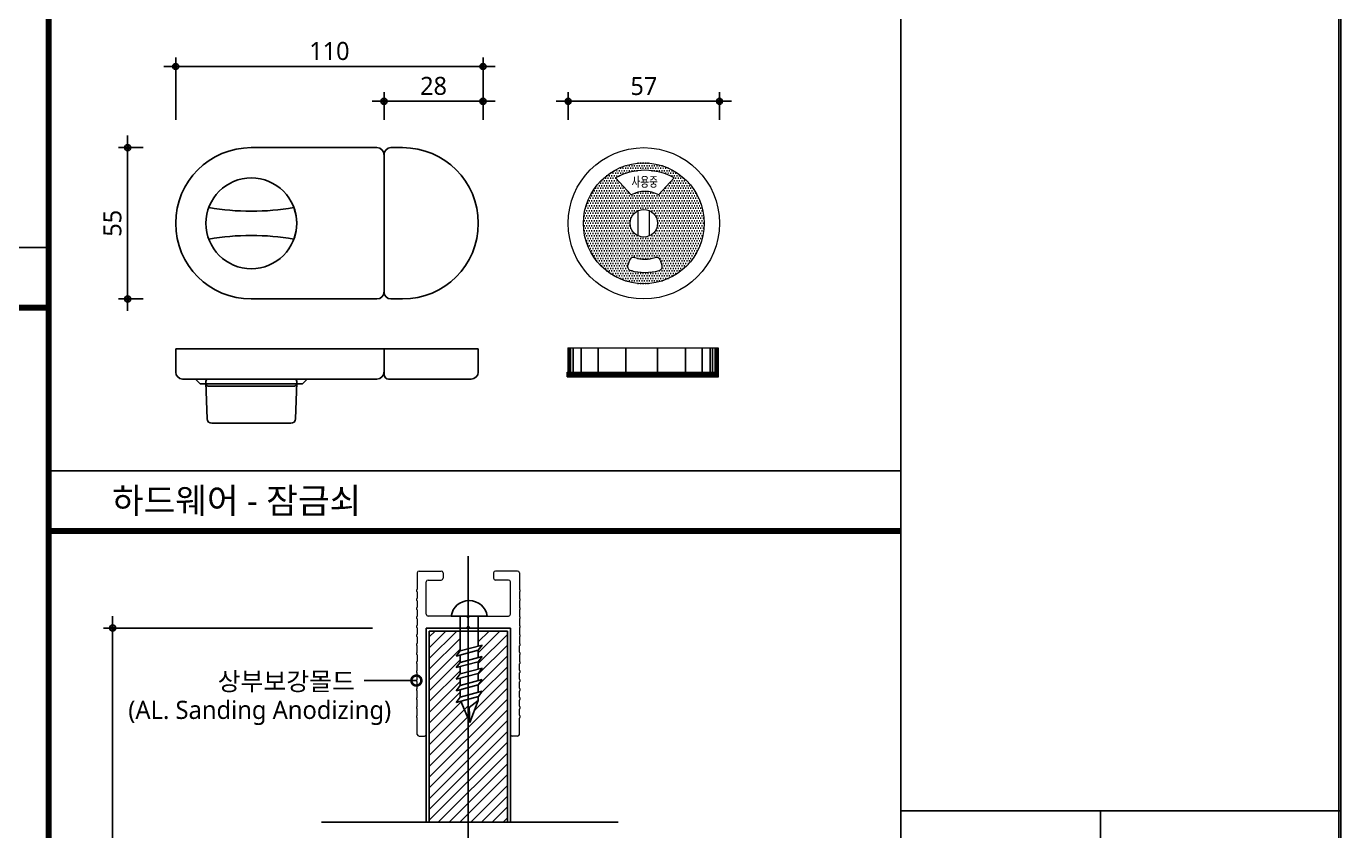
# Model space of a CAD drawing. Extents: x -256 to 8104, y -176 to 5714.
# Drawn here: x 5795 to 7984, y 3153 to 4492 of the extents above; entities that cross this region are included whole.
import ezdxf
from ezdxf.enums import TextEntityAlignment as Align

# ---------------------------------------------------------------- set-up
doc = ezdxf.new("R2010")
doc.units = 0
doc.header["$LTSCALE"] = 30
doc.linetypes.add('CEN', pattern=[62, 60, -1, 0, -1])
doc.linetypes.add('HIDDEN2', pattern=[4.7625, 3.175, -1.5875])
doc.layers.get('0').update_dxf_attribs({"linetype": 'CONTINUOUS'})
doc.layers.get('DEFPOINTS').update_dxf_attribs({"linetype": 'CONTINUOUS'})
for name, color, linetype in [('02---제품선', 4, 'CONTINUOUS'), ('C', 2, 'CONTINUOUS'), ('curior-0Line', 252, 'CONTINUOUS'), ('DIM', 7, 'CONTINUOUS'), ('HAT', 8, 'CONTINUOUS'), ('TIT', 3, 'CONTINUOUS'), ('기타', 1, 'CONTINUOUS'), ('문자', 3, 'CONTINUOUS'), ('상부보강몰드', 4, 'HIDDEN2'), ('잠금쇠(회전형)', 4, 'CONTINUOUS'), ('중심선', 1, 'CEN'), ('치수', 1, 'CONTINUOUS'), ('판넬', 2, 'CONTINUOUS'), ('해치', 8, 'CONTINUOUS')]:
    doc.layers.add(name, color=color, linetype=linetype)
doc.styles.add('HDW', font='gulim.ttc')
doc.styles.add('돋움', font='malgun.ttf')
doc.dimstyles.new('10', dxfattribs={"dimscale": 10, "dimtxt": 3, "dimasz": 1, "dimexe": 1.5, "dimexo": 2, "dimgap": 1, "dimtad": 1, "dimdec": 0, "dimlunit": 6, "dimtxsty": '돋움', "dimblk": 'DIMDOT', "dimcen": -1, "dimdle": 1.5, "dimclrt": 3, "dimazin": 3, "dimtfac": 1, "dimtdec": 0, "dimtix": 1, "dimtmove": 2, "dimatfit": 3, "dimldrblk": 'DIMDOT', "dimarcsym": 0})

# ---------------------------------------------------------------- blocks, each defined once
blk = doc.blocks.new('DIMDOT')
at = {"linetype": 'Continuous'}
blk.add_line((-2, 0), (2, 0), dxfattribs=at)
for radius in [0.5, 0.25]:
    blk.add_circle((0, 0), radius, dxfattribs=at)
blk = doc.blocks.new('*D1084')
at = {"layer": 'DEFPOINTS', "color": 0}
for p in [(204877.2, -2398.7), (204365.2, -2507.3), (204877.2, -2507.3)]:
    blk.add_point(p, dxfattribs=at)
at = {"layer": 'DIM', "color": 0, "lineweight": -2, "ltscale": 10}
for p, q in [((204365.2, -2487.3), (204365.2, -2383.7)), ((204877.2, -2487.3), (204877.2, -2383.7)), ((204375.2, -2398.7), (204867.2, -2398.7))]:
    blk.add_line(p, q, dxfattribs=at)
at = {"layer": 'DIM', "color": 0, "lineweight": -2, "xscale": 10, "yscale": 10, "zscale": 10, "rotation": 180}
blk.add_blockref('DIMDOT', (204365.2, -2398.7), dxfattribs=at)
at = {"layer": 'DIM', "color": 0, "lineweight": -2, "xscale": 10, "yscale": 10, "zscale": 10}
blk.add_blockref('DIMDOT', (204877.2, -2398.7), dxfattribs=at)
at = {"layer": 'DIM', "color": 3, "insert": (204621.2, -2373.1), "char_height": 30, "attachment_point": 5, "style": '돋움'}
blk.add_mtext('110', dxfattribs=at)
blk = doc.blocks.new('*D1085')
at = {"layer": 'DEFPOINTS', "color": 0}
for p in [(204877.2, -2456.7), (204712.2, -2507.3), (204877.2, -2507.3)]:
    blk.add_point(p, dxfattribs=at)
at = {"layer": 'DIM', "color": 0, "lineweight": -2, "ltscale": 10}
for p, q in [((204712.2, -2487.3), (204712.2, -2441.7)), ((204877.2, -2487.3), (204877.2, -2441.7)), ((204722.2, -2456.7), (204867.2, -2456.7))]:
    blk.add_line(p, q, dxfattribs=at)
at = {"layer": 'DIM', "color": 0, "lineweight": -2, "xscale": 10, "yscale": 10, "zscale": 10, "rotation": 180}
blk.add_blockref('DIMDOT', (204712.2, -2456.7), dxfattribs=at)
at = {"layer": 'DIM', "color": 0, "lineweight": -2, "xscale": 10, "yscale": 10, "zscale": 10}
blk.add_blockref('DIMDOT', (204877.2, -2456.7), dxfattribs=at)
at = {"layer": 'DIM', "color": 3, "insert": (204794.7, -2431.2), "char_height": 30, "attachment_point": 5, "style": '돋움'}
blk.add_mtext('28', dxfattribs=at)
blk = doc.blocks.new('*D1086')
at = {"layer": 'DEFPOINTS', "color": 0}
for p in [(205270.9, -2456.7), (205018.9, -2507.3), (205270.9, -2507.3)]:
    blk.add_point(p, dxfattribs=at)
at = {"layer": 'DIM', "color": 0, "lineweight": -2, "ltscale": 10}
for p, q in [((205018.9, -2487.3), (205018.9, -2441.7)), ((205270.9, -2487.3), (205270.9, -2441.7)), ((205028.9, -2456.7), (205260.9, -2456.7))]:
    blk.add_line(p, q, dxfattribs=at)
at = {"layer": 'DIM', "color": 0, "lineweight": -2, "xscale": 10, "yscale": 10, "zscale": 10, "rotation": 180}
blk.add_blockref('DIMDOT', (205018.9, -2456.7), dxfattribs=at)
at = {"layer": 'DIM', "color": 0, "lineweight": -2, "xscale": 10, "yscale": 10, "zscale": 10}
blk.add_blockref('DIMDOT', (205270.9, -2456.7), dxfattribs=at)
at = {"layer": 'DIM', "color": 3, "insert": (205144.9, -2431.4), "char_height": 30, "attachment_point": 5, "style": '돋움'}
blk.add_mtext('57', dxfattribs=at)
blk = doc.blocks.new('*D1091')
at = {"layer": 'DEFPOINTS', "color": 0}
for p in [(204330.9, -2533.9), (204285.2, -2785.9), (204330.9, -2785.9)]:
    blk.add_point(p, dxfattribs=at)
at = {"layer": 'DIM', "color": 0, "lineweight": -2, "ltscale": 10}
for p, q in [((204310.9, -2533.9), (204270.2, -2533.9)), ((204285.2, -2543.9), (204285.2, -2775.9)), ((204310.9, -2785.9), (204270.2, -2785.9))]:
    blk.add_line(p, q, dxfattribs=at)
at = {"layer": 'DIM', "color": 0, "lineweight": -2, "xscale": 10, "yscale": 10, "zscale": 10}
for p, rotation in [((204285.2, -2533.9), 90), ((204285.2, -2785.9), 270)]:
    blk.add_blockref('DIMDOT', p, dxfattribs=dict(at, rotation=rotation))
at = {"layer": 'DIM', "color": 3, "insert": (204259.9, -2659.9), "char_height": 30, "attachment_point": 5, "rotation": 90, "style": '돋움'}
blk.add_mtext('55', dxfattribs=at)
blk = doc.blocks.new('*D1092')
at = {"layer": 'DEFPOINTS', "color": 0}
for p in [(204712.9, -3333.9), (204260.1, -5672.9), (204712.9, -5672.9)]:
    blk.add_point(p, dxfattribs=at)
at = {"layer": 'DIM', "color": 0, "lineweight": -2, "ltscale": 10}
for p, q in [((204692.9, -3333.9), (204245.1, -3333.9)), ((204260.1, -3343.9), (204260.1, -5662.9)), ((204692.9, -5672.9), (204245.1, -5672.9))]:
    blk.add_line(p, q, dxfattribs=at)
at = {"layer": 'DIM', "color": 0, "lineweight": -2, "xscale": 10, "yscale": 10, "zscale": 10}
for p, rotation in [((204260.1, -3333.9), 90), ((204260.1, -5672.9), 270)]:
    blk.add_blockref('DIMDOT', p, dxfattribs=dict(at, rotation=rotation))
at = {"layer": 'DIM', "color": 3, "insert": (204234.8, -4503.4), "char_height": 30, "attachment_point": 5, "rotation": 90, "style": '돋움'}
blk.add_mtext('VAR.', dxfattribs=at)
blk = doc.blocks.new('A$C13EB2441')
for p, q in [((0.837, 7.375), (0.837, 14.115)), ((0.837, 6.74), (0.837, 0))]:
    blk.add_line(p, q)
blk = doc.blocks.new('_DOTSMALL')
at = {"color": 0, "linetype": 'ByBlock', "const_width": 0.5}
blk.add_lwpolyline([(-0.0625, 0, 1), (0.0625, 0, 1)], format="xyb", close=True, dxfattribs=at)
blk = doc.blocks.new('A$C63EC304E')
at = {"layer": '치수', "color": 1, "xscale": 2.5, "yscale": 2.5, "zscale": 2.5, "rotation": 234.3098741996962}
blk.add_blockref('_DOTSMALL', (0.31, 0.31), dxfattribs=at)
blk = doc.blocks.new('A$C2BC9653E')
at = {"layer": '치수', "xscale": 0.3333333333333333, "yscale": 0.3333333333333333, "zscale": 0.3333333333333333}
blk.add_blockref('A$C63EC304E', (0, 0), dxfattribs=at)
blk = doc.blocks.new('A$C7FC71301')
at = {"layer": '치수', "rotation": 180}
blk.add_blockref('A$C2BC9653E', (0.208, 0.208), dxfattribs=at)
blk = doc.blocks.new('A$C4A20372B')
at = {"layer": '치수'}
blk.add_blockref('A$C7FC71301', (0, 0), dxfattribs=at)
blk = doc.blocks.new('A$C566469F5')
at = {"layer": '치수'}
blk.add_blockref('A$C4A20372B', (0, 0), dxfattribs=at)
blk = doc.blocks.new('A$C7E317CD4')
at = {"layer": '해치', "xscale": 2, "yscale": 2, "zscale": 2}
blk.add_blockref('A$C566469F5', (0, 0), dxfattribs=at)
blk = doc.blocks.new('A$C601D7F27')
at = {"layer": '치수'}
blk.add_blockref('A$C7E317CD4', (0, 0), dxfattribs=at)
blk = doc.blocks.new('A$C38802C08')
at = {"layer": '치수'}
blk.add_blockref('A$C601D7F27', (0, 0), dxfattribs=at)
blk = doc.blocks.new('AURA_40', base_point=(198321.5, -6824.2))
at = {"layer": 'HAT', "transparency": 33554687}
h = blk.add_hatch(dxfattribs=at)
h.set_pattern_fill('ANSI31', color=256, scale=4, style=0)
h.set_pattern_definition([(45, (190000, -7000), (-8.980256, 8.980256), [])])
h.paths.add_polyline_path([(204787.6, -3656.9), (204844, -3656.9), (204852.6, -3656.9), (204852.6, -3452.2), (204832.5, -3457.6), (204839.1, -3448.8), (204839.1, -3436.6), (204832.5, -3438.3), (204839, -3429.6), (204839.1, -3429.6), (204839.1, -3417.3), (204832.4, -3419.1), (204839, -3410.3), (204839.1, -3410.3), (204839.1, -3398), (204832.4, -3399.8), (204838.9, -3391.1), (204839.1, -3391), (204839.1, -3378.8), (204832.3, -3380.6), (204838.9, -3371.8), (204839.1, -3371.8), (204839.1, -3338.9), (204787.6, -3338.9)])
h.paths.add_polyline_path([(204866.2, -3656.9), (204917.6, -3656.9), (204917.6, -3338.9), (204869.1, -3338.9), (204869.1, -3363.8), (204875.6, -3362.1), (204869.1, -3370.8), (204869.1, -3383.1), (204875.6, -3381.3), (204869.1, -3390.1), (204869.1, -3390.1), (204869.1, -3402.3), (204875.7, -3400.6), (204869.2, -3409.3), (204869.1, -3409.3), (204869.1, -3421.6), (204875.7, -3419.8), (204869.2, -3428.6), (204869.1, -3428.6), (204869.1, -3440.8), (204875.8, -3439.1), (204869.3, -3447.8), (204869.1, -3447.9), (204869.1, -3454.4), (204855.1, -3491), (204852.6, -3485.2), (204852.6, -3656.9)])
at = {"layer": '해치'}
h = blk.add_hatch(dxfattribs=at)
h.set_pattern_fill('DOTS', color=256, scale=2.628474)
h.set_pattern_definition([(0, (199450.8684, -6117.236), (2.086351, 4.1727023), [0, -4.1727023])])
h.paths.add_polyline_path([(205245.5, -2659.9, 1), (205044.2, -2659.9, 1)])
h.paths.add_polyline_path([(205121.9, -2659.9, -1), (205167.8, -2659.9, -1)], flags=16)
h.paths.add_polyline_path([(205169.6, -2612.6, 0.250537), (205123.7, -2612.6), (205097.9, -2584.2, -0.258173), (205195.4, -2584.2)], flags=16)
h.paths.add_polyline_path([(205172.3, -2721.3), (205175.1, -2729.5, -0.437988), (205170.3, -2738.5, -0.127495), (205123.1, -2738.5, -0.437988), (205118.2, -2729.5), (205121, -2721.3, -0.407197), (205129.8, -2717, 0.156299), (205163.6, -2717, -0.407197)], flags=16)
h.paths.add_polyline_path([(205120.3, -2605.6), (205120.3, -2576.4), (205172.6, -2576.4), (205172.6, -2605.6)], flags=8)
at = {"color": 8}
for p, q in [((200805.6, -2700.1), (204153.5, -2700.1)), ((204153.5, -3072.2), (205573.1, -3072.2))]:
    blk.add_line(p, q, dxfattribs=at)
at = {"color": 2}
blk.add_line((204787.6, -3656.9), (204917.6, -3656.9), dxfattribs=at)
for points in [[(198320.8, -1285.8), (205573.1, -1285.8), (205573.1, -6824.2), (198320.8, -6824.2)], [(198320.8, -1285.8), (205573.1, -1285.8), (205573.1, -6824.2), (198320.8, -6824.2)], [(198320.8, -1285.8), (206302.7, -1285.8), (206302.7, -6824.2), (198320.8, -6824.2)]]:
    blk.add_lwpolyline(points, close=True, dxfattribs=at)
at = {"color": 8, "const_width": 10}
for points in [[(204153.5, -6824.2), (204153.5, -1285.8)], [(200805.6, -2800.1), (204153.5, -2800.1)], [(204153.5, -3172.2), (205573.1, -3172.2)]]:
    blk.add_lwpolyline(points, dxfattribs=at)
at = {"layer": '02---제품선'}
for p, q in [((204491.2, -2533.9), (204700.5, -2533.9)), ((204743.2, -2533.9), (204723.8, -2533.9)), ((204712.2, -2545.5), (204712.2, -2774.3)), ((204712.2, -2545.5), (204712.2, -2774.3)), ((204491.2, -2785.9), (204700.5, -2785.9)), ((204743.2, -2785.9), (204723.8, -2785.9)), ((204365.2, -2868.9), (204712.2, -2868.9)), ((204365.2, -2868.9), (204365.2, -2907.6)), ((204712.2, -2868.9), (204712.2, -2907.6)), ((204869.2, -2868.9), (204712.2, -2868.9)), ((204712.2, -2911.5), (204712.2, -2868.9)), ((204869.2, -2907.6), (204869.2, -2868.9)), ((204376.8, -2919.3), (204398.1, -2919.3)), ((204398.1, -2919.3), (204584.2, -2919.3)), ((204405.9, -2927), (204398.1, -2919.3)), ((204405.9, -2927), (204413.6, -2927)), ((204413.6, -2927), (204568.7, -2927)), ((204415.5, -2925.1), (204417.6, -2985.5)), ((204415.6, -2927), (204415.6, -2923.2)), ((204562.9, -2919.3), (204419.4, -2919.3)), ((204562.9, -2930.9), (204419.4, -2930.9)), ((204566.8, -2925.1), (204564.7, -2985.5)), ((204566.8, -2927), (204566.8, -2923.2)), ((204576.5, -2927), (204568.7, -2927)), ((204576.5, -2927), (204584.2, -2919.3)), ((204584.2, -2919.3), (204700.5, -2919.3)), ((204857.5, -2919.3), (204719.9, -2919.3)), ((204557, -2992.9), (204425.4, -2992.9))]:
    blk.add_line(p, q, dxfattribs=at)
blk.add_circle((204491.2, -2659.9), 75.6, dxfattribs=at)
blk.add_circle((204491.2, -2659.9), 75.6, dxfattribs=at)
for centre, radius, start, end in [((204491.2, -2659.9), 126, 90, 180), ((204700.5, -2545.5), 11.6, 0, 90), ((204723.8, -2545.5), 11.6, 90, 180), ((204743.2, -2659.9), 126, 0, 90), ((204491.2, -2223.1), 416.6, 260.2031, 279.7969), ((204491.2, -2659.9), 75.6, 340.7512, 19.2488), ((204491.2, -2659.9), 126, 180, 270), ((204743.2, -2659.9), 126, 270, 0), ((204491.2, -3096.7), 416.6, 80.2031, 99.7969), ((204700.5, -2774.3), 11.6, 270, 0), ((204723.8, -2774.3), 11.6, 180, 270), ((204376.8, -2907.6), 11.6, 180, 270), ((204700.5, -2907.6), 11.6, 270, 0), ((204719.9, -2911.5), 7.75, 180, 270), ((204857.5, -2907.6), 11.6, 270, 0), ((204419.4, -2923.2), 3.88, 90, 180), ((204419.4, -2927), 3.88, 180, 270), ((204562.9, -2923.2), 3.88, 0, 90), ((204562.9, -2927), 3.88, 270, 0), ((204425.4, -2985.2), 7.75, 182, 270), ((204557, -2985.2), 7.75, 270, 358)]:
    blk.add_arc(centre, radius, start, end, dxfattribs=at)
at = {"layer": 'C'}
for p, q in [((204787.6, -3338.9), (204787.6, -3656.9)), ((204787.6, -3338.9), (204917.6, -3338.9)), ((204917.6, -3656.9), (204917.6, -3338.9))]:
    blk.add_line(p, q, dxfattribs=at)
at = {"layer": 'curior-0Line'}
for p, q in [((205573.1, -1285.8), (205573.1, -6823.4)), ((205573.5, -3638.3), (206305.6, -3638.3)), ((205905.7, -3638.3), (205905.7, -4192))]:
    blk.add_line(p, q, dxfattribs=at)
blk.add_lwpolyline([(206305.6, -1285.8), (205573.1, -1285.8), (205573.1, -6824.2), (206305.6, -6824.2)], close=True, dxfattribs=at)
at = {"layer": '기타', "color": 1}
for p, q in [((204839.1, -3371.8), (204839.1, -3313.9)), ((204869.1, -3363.8), (204869.1, -3313.9)), ((204832.3, -3380.6), (204869.1, -3370.8)), ((204838.9, -3371.8), (204875.6, -3362.1)), ((204875.6, -3362.1), (204869.1, -3370.8)), ((204869.1, -3383.1), (204869.1, -3370.8)), ((204838.9, -3371.8), (204832.3, -3380.6)), ((204832.4, -3399.8), (204869.1, -3390.1)), ((204838.9, -3391.1), (204832.4, -3399.8)), ((204838.9, -3391.1), (204875.6, -3381.3)), ((204839.1, -3391), (204839.1, -3378.8)), ((204875.6, -3381.3), (204869.1, -3390.1)), ((204869.1, -3402.3), (204869.1, -3390.1)), ((204832.4, -3419.1), (204869.2, -3409.3)), ((204839, -3410.3), (204832.4, -3419.1)), ((204839, -3410.3), (204875.7, -3400.6)), ((204839.1, -3410.3), (204839.1, -3398)), ((204869.1, -3421.6), (204869.1, -3409.3)), ((204875.7, -3400.6), (204869.2, -3409.3)), ((204832.5, -3438.3), (204869.2, -3428.6)), ((204839, -3429.6), (204832.5, -3438.3)), ((204839, -3429.6), (204875.7, -3419.8)), ((204839.1, -3429.6), (204839.1, -3417.3)), ((204839.1, -3448.8), (204839.1, -3436.6)), ((204869.1, -3440.8), (204869.1, -3428.6)), ((204875.7, -3419.8), (204869.2, -3428.6)), ((204832.5, -3457.6), (204869.3, -3447.8)), ((204839.1, -3448.8), (204832.5, -3457.6)), ((204839.1, -3448.8), (204875.8, -3439.1)), ((204839.9, -3455.7), (204855.1, -3491)), ((204869.1, -3454.4), (204854.1, -3466.2)), ((204855.1, -3491), (204869.1, -3454.4)), ((204869.1, -3454.4), (204869.1, -3447.9)), ((204875.8, -3439.1), (204869.3, -3447.8)), ((204854.1, -3466.2), (204855.1, -3491))]:
    blk.add_line(p, q, dxfattribs=at)
blk.add_arc((204854.1, -3318.3), 30.3, 8.3784, 171.6216, dxfattribs=at)
at = {"layer": '상부보강몰드', "linetype": 'Continuous', "lineweight": 15}
for p, q in [((204770.6, -3239), (204807.6, -3239)), ((204934.6, -3239), (204897.6, -3239)), ((204767.6, -3242), (204767.6, -3269.1)), ((204782.6, -3310.9), (204782.6, -3257)), ((204785.6, -3254), (204807.6, -3254)), ((204810.6, -3242), (204810.6, -3251)), ((204894.6, -3242), (204894.6, -3251)), ((204919.6, -3254), (204897.6, -3254)), ((204922.6, -3310.9), (204922.6, -3257)), ((204937.6, -3242), (204937.6, -3269.1)), ((204767.6, -3273.7), (204767.6, -3284.1)), ((204767.6, -3273.7), (204767.6, -3284.1)), ((204937.6, -3273.7), (204937.6, -3284.1)), ((204937.6, -3273.7), (204937.6, -3284.1)), ((204767.6, -3288.7), (204767.6, -3299.1)), ((204767.6, -3288.7), (204767.6, -3299.1)), ((204767.6, -3303.7), (204767.6, -3314.1)), ((204767.6, -3303.7), (204767.6, -3314.1)), ((204937.6, -3288.7), (204937.6, -3299.1)), ((204937.6, -3288.7), (204937.6, -3299.1)), ((204937.6, -3303.7), (204937.6, -3314.1)), ((204937.6, -3303.7), (204937.6, -3314.1)), ((204767.6, -3318.7), (204767.6, -3329.1)), ((204767.6, -3318.7), (204767.6, -3329.1)), ((204850.1, -3313.9), (204785.6, -3313.9)), ((204852.6, -3316.9), (204850.1, -3313.9)), ((204855.1, -3313.9), (204852.6, -3316.9)), ((204855.1, -3313.9), (204919.6, -3313.9)), ((204937.6, -3318.7), (204937.6, -3329.1)), ((204937.6, -3318.7), (204937.6, -3329.1)), ((204767.6, -3333.7), (204767.6, -3344.1)), ((204767.6, -3333.7), (204767.6, -3344.1)), ((204767.6, -3348.7), (204767.6, -3359.1)), ((204767.6, -3348.7), (204767.6, -3359.1)), ((204782.6, -3333.9), (204782.6, -3510.9)), ((204782.6, -3333.9), (204850.1, -3333.9)), ((204850.1, -3333.9), (204852.6, -3330.9)), ((204852.6, -3330.9), (204855.1, -3333.9)), ((204922.6, -3333.9), (204855.1, -3333.9)), ((204922.6, -3333.9), (204922.6, -3510.9)), ((204937.6, -3333.7), (204937.6, -3344.1)), ((204937.6, -3333.7), (204937.6, -3344.1)), ((204937.6, -3348.7), (204937.6, -3359.1)), ((204937.6, -3348.7), (204937.6, -3359.1)), ((204767.6, -3374.1), (204767.6, -3363.7)), ((204937.6, -3374.1), (204937.6, -3363.7)), ((204767.6, -3378.7), (204767.6, -3389.1)), ((204937.6, -3378.7), (204937.6, -3389.1)), ((204767.6, -3404.1), (204767.6, -3393.7)), ((204767.6, -3419.1), (204767.6, -3408.7)), ((204937.6, -3404.1), (204937.6, -3393.7)), ((204937.6, -3419.1), (204937.6, -3408.7)), ((204767.6, -3434.1), (204767.6, -3423.7)), ((204937.6, -3434.1), (204937.6, -3423.7)), ((204767.6, -3449.1), (204767.6, -3438.7)), ((204767.6, -3464.1), (204767.6, -3453.7)), ((204937.6, -3449.1), (204937.6, -3438.7)), ((204937.6, -3464.1), (204937.6, -3453.7)), ((204767.6, -3479.1), (204767.6, -3468.7)), ((204937.6, -3479.1), (204937.6, -3468.7)), ((204767.6, -3510.9), (204767.6, -3483.7)), ((204937.6, -3510.9), (204937.6, -3483.7)), ((204770.6, -3513.9), (204779.6, -3513.9)), ((204934.6, -3513.9), (204925.6, -3513.9))]:
    blk.add_line(p, q, dxfattribs=at)
for centre, radius, start, end in [((204770.6, -3242), 3, 90, 180), ((204770.6, -3242), 3, 90, 180), ((204807.6, -3242), 3, 0, 90), ((204897.6, -3242), 3, 90, 180), ((204934.6, -3242), 3, 0, 90), ((204934.6, -3242), 3, 0, 90), ((204785.6, -3257), 3, 90, 180), ((204807.6, -3251), 3, 270, 0), ((204897.6, -3251), 3, 180, 270), ((204919.6, -3257), 3, 0, 90), ((204767.6, -3271.4), 1.5, 113.5782, 246.4218), ((204767.6, -3271.4), 1.5, 113.5782, 246.4218), ((204767.6, -3271.4), 1.5, 113.5782, 246.4218), ((204767.6, -3271.4), 1.5, 113.5782, 246.4218), ((204766.6, -3269.1), 1, 293.5782, 0), ((204766.6, -3269.1), 1, 293.5782, 0), ((204766.6, -3269.1), 1, 293.5782, 0), ((204766.6, -3269.1), 1, 293.5782, 0), ((204766.6, -3273.7), 1, 0, 66.4218), ((204766.6, -3273.7), 1, 0, 66.4218), ((204766.6, -3273.7), 1, 0, 66.4218), ((204766.6, -3273.7), 1, 0, 66.4218), ((204938.6, -3269.1), 1, 180, 246.4218), ((204938.6, -3269.1), 1, 180, 246.4218), ((204938.6, -3269.1), 1, 180, 246.4218), ((204938.6, -3269.1), 1, 180, 246.4218), ((204938.6, -3273.7), 1, 113.5782, 180), ((204938.6, -3273.7), 1, 113.5782, 180), ((204938.6, -3273.7), 1, 113.5782, 180), ((204938.6, -3273.7), 1, 113.5782, 180), ((204937.6, -3271.4), 1.5, 293.5782, 66.4218), ((204937.6, -3271.4), 1.5, 293.5782, 66.4218), ((204937.6, -3271.4), 1.5, 293.5782, 66.4218), ((204937.6, -3271.4), 1.5, 293.5782, 66.4218), ((204767.6, -3286.4), 1.5, 113.5782, 246.4218), ((204767.6, -3286.4), 1.5, 113.5782, 246.4218), ((204767.6, -3286.4), 1.5, 113.5782, 246.4218), ((204767.6, -3286.4), 1.5, 113.5782, 246.4218), ((204767.6, -3301.4), 1.5, 113.5782, 246.4218), ((204767.6, -3301.4), 1.5, 113.5782, 246.4218), ((204767.6, -3301.4), 1.5, 113.5782, 246.4218), ((204767.6, -3301.4), 1.5, 113.5782, 246.4218), ((204766.6, -3284.1), 1, 293.5782, 0), ((204766.6, -3284.1), 1, 293.5782, 0), ((204766.6, -3284.1), 1, 293.5782, 0), ((204766.6, -3284.1), 1, 293.5782, 0), ((204766.6, -3288.7), 1, 0, 66.4218), ((204766.6, -3288.7), 1, 0, 66.4218), ((204766.6, -3288.7), 1, 0, 66.4218), ((204766.6, -3288.7), 1, 0, 66.4218), ((204766.6, -3299.1), 1, 293.5782, 0), ((204766.6, -3299.1), 1, 293.5782, 0), ((204766.6, -3299.1), 1, 293.5782, 0), ((204766.6, -3299.1), 1, 293.5782, 0), ((204766.6, -3303.7), 1, 0, 66.4218), ((204766.6, -3303.7), 1, 0, 66.4218), ((204766.6, -3303.7), 1, 0, 66.4218), ((204766.6, -3303.7), 1, 0, 66.4218), ((204938.6, -3284.1), 1, 180, 246.4218), ((204938.6, -3284.1), 1, 180, 246.4218), ((204938.6, -3284.1), 1, 180, 246.4218), ((204938.6, -3284.1), 1, 180, 246.4218), ((204938.6, -3288.7), 1, 113.5782, 180), ((204938.6, -3288.7), 1, 113.5782, 180), ((204938.6, -3288.7), 1, 113.5782, 180), ((204938.6, -3288.7), 1, 113.5782, 180), ((204938.6, -3299.1), 1, 180, 246.4218), ((204938.6, -3299.1), 1, 180, 246.4218), ((204938.6, -3299.1), 1, 180, 246.4218), ((204938.6, -3299.1), 1, 180, 246.4218), ((204938.6, -3303.7), 1, 113.5782, 180), ((204938.6, -3303.7), 1, 113.5782, 180), ((204938.6, -3303.7), 1, 113.5782, 180), ((204938.6, -3303.7), 1, 113.5782, 180), ((204937.6, -3286.4), 1.5, 293.5782, 66.4218), ((204937.6, -3286.4), 1.5, 293.5782, 66.4218), ((204937.6, -3286.4), 1.5, 293.5782, 66.4218), ((204937.6, -3286.4), 1.5, 293.5782, 66.4218), ((204937.6, -3301.4), 1.5, 293.5782, 66.4218), ((204937.6, -3301.4), 1.5, 293.5782, 66.4218), ((204937.6, -3301.4), 1.5, 293.5782, 66.4218), ((204937.6, -3301.4), 1.5, 293.5782, 66.4218), ((204767.6, -3316.4), 1.5, 113.5782, 246.4218), ((204767.6, -3316.4), 1.5, 113.5782, 246.4218), ((204767.6, -3316.4), 1.5, 113.5782, 246.4218), ((204767.6, -3316.4), 1.5, 113.5782, 246.4218), ((204766.6, -3314.1), 1, 293.5782, 0), ((204766.6, -3314.1), 1, 293.5782, 0), ((204766.6, -3314.1), 1, 293.5782, 0), ((204766.6, -3314.1), 1, 293.5782, 0), ((204766.6, -3318.7), 1, 0, 66.4218), ((204766.6, -3318.7), 1, 0, 66.4218), ((204766.6, -3318.7), 1, 0, 66.4218), ((204766.6, -3318.7), 1, 0, 66.4218), ((204785.6, -3310.9), 3, 180, 270), ((204919.6, -3310.9), 3, 270, 0), ((204938.6, -3314.1), 1, 180, 246.4218), ((204938.6, -3314.1), 1, 180, 246.4218), ((204938.6, -3314.1), 1, 180, 246.4218), ((204938.6, -3314.1), 1, 180, 246.4218), ((204938.6, -3318.7), 1, 113.5782, 180), ((204938.6, -3318.7), 1, 113.5782, 180), ((204938.6, -3318.7), 1, 113.5782, 180), ((204938.6, -3318.7), 1, 113.5782, 180), ((204937.6, -3316.4), 1.5, 293.5782, 66.4218), ((204937.6, -3316.4), 1.5, 293.5782, 66.4218), ((204937.6, -3316.4), 1.5, 293.5782, 66.4218), ((204937.6, -3316.4), 1.5, 293.5782, 66.4218), ((204767.6, -3331.4), 1.5, 113.5782, 246.4218), ((204767.6, -3331.4), 1.5, 113.5782, 246.4218), ((204767.6, -3331.4), 1.5, 113.5782, 246.4218), ((204767.6, -3331.4), 1.5, 113.5782, 246.4218), ((204767.6, -3346.4), 1.5, 113.5782, 246.4218), ((204767.6, -3346.4), 1.5, 113.5782, 246.4218), ((204767.6, -3346.4), 1.5, 113.5782, 246.4218), ((204767.6, -3346.4), 1.5, 113.5782, 246.4218), ((204766.6, -3329.1), 1, 293.5782, 0), ((204766.6, -3329.1), 1, 293.5782, 0), ((204766.6, -3329.1), 1, 293.5782, 0), ((204766.6, -3329.1), 1, 293.5782, 0), ((204766.6, -3333.7), 1, 0, 66.4218), ((204766.6, -3333.7), 1, 0, 66.4218), ((204766.6, -3333.7), 1, 0, 66.4218), ((204766.6, -3333.7), 1, 0, 66.4218), ((204766.6, -3344.1), 1, 293.5782, 0), ((204766.6, -3344.1), 1, 293.5782, 0), ((204766.6, -3344.1), 1, 293.5782, 0), ((204766.6, -3344.1), 1, 293.5782, 0), ((204766.6, -3348.7), 1, 0, 66.4218), ((204766.6, -3348.7), 1, 0, 66.4218), ((204766.6, -3348.7), 1, 0, 66.4218), ((204766.6, -3348.7), 1, 0, 66.4218), ((204938.6, -3329.1), 1, 180, 246.4218), ((204938.6, -3329.1), 1, 180, 246.4218), ((204938.6, -3329.1), 1, 180, 246.4218), ((204938.6, -3329.1), 1, 180, 246.4218), ((204938.6, -3333.7), 1, 113.5782, 180), ((204938.6, -3333.7), 1, 113.5782, 180), ((204938.6, -3333.7), 1, 113.5782, 180), ((204938.6, -3333.7), 1, 113.5782, 180), ((204938.6, -3344.1), 1, 180, 246.4218), ((204938.6, -3344.1), 1, 180, 246.4218), ((204938.6, -3344.1), 1, 180, 246.4218), ((204938.6, -3344.1), 1, 180, 246.4218), ((204938.6, -3348.7), 1, 113.5782, 180), ((204938.6, -3348.7), 1, 113.5782, 180), ((204938.6, -3348.7), 1, 113.5782, 180), ((204938.6, -3348.7), 1, 113.5782, 180), ((204937.6, -3331.4), 1.5, 293.5782, 66.4218), ((204937.6, -3331.4), 1.5, 293.5782, 66.4218), ((204937.6, -3331.4), 1.5, 293.5782, 66.4218), ((204937.6, -3331.4), 1.5, 293.5782, 66.4218), ((204937.6, -3346.4), 1.5, 293.5782, 66.4218), ((204937.6, -3346.4), 1.5, 293.5782, 66.4218), ((204937.6, -3346.4), 1.5, 293.5782, 66.4218), ((204937.6, -3346.4), 1.5, 293.5782, 66.4218), ((204767.6, -3361.4), 1.5, 113.5782, 246.4218), ((204767.6, -3361.4), 1.5, 113.5782, 246.4218), ((204766.6, -3359.1), 1, 293.5782, 0), ((204766.6, -3359.1), 1, 293.5782, 0), ((204766.6, -3363.7), 1, 0, 66.4218), ((204766.6, -3363.7), 1, 0, 66.4218), ((204938.6, -3359.1), 1, 180, 246.4218), ((204938.6, -3359.1), 1, 180, 246.4218), ((204938.6, -3363.7), 1, 113.5782, 180), ((204938.6, -3363.7), 1, 113.5782, 180), ((204937.6, -3361.4), 1.5, 293.5782, 66.4218), ((204937.6, -3361.4), 1.5, 293.5782, 66.4218), ((204767.6, -3376.4), 1.5, 113.5782, 246.4218), ((204767.6, -3376.4), 1.5, 113.5782, 246.4218), ((204767.6, -3391.4), 1.5, 113.5782, 246.4218), ((204766.6, -3374.1), 1, 293.5782, 0), ((204766.6, -3374.1), 1, 293.5782, 0), ((204766.6, -3378.7), 1, 0, 66.4218), ((204766.6, -3378.7), 1, 0, 66.4218), ((204766.6, -3389.1), 1, 293.5782, 0), ((204766.6, -3393.7), 1, 0, 66.4218), ((204938.6, -3374.1), 1, 180, 246.4218), ((204938.6, -3374.1), 1, 180, 246.4218), ((204938.6, -3378.7), 1, 113.5782, 180), ((204938.6, -3378.7), 1, 113.5782, 180), ((204938.6, -3389.1), 1, 180, 246.4218), ((204938.6, -3393.7), 1, 113.5782, 180), ((204937.6, -3376.4), 1.5, 293.5782, 66.4218), ((204937.6, -3376.4), 1.5, 293.5782, 66.4218), ((204937.6, -3391.4), 1.5, 293.5782, 66.4218), ((204767.6, -3406.4), 1.5, 113.5782, 246.4218), ((204767.6, -3406.4), 1.5, 113.5782, 246.4218), ((204766.6, -3404.1), 1, 293.5782, 0), ((204766.6, -3404.1), 1, 293.5782, 0), ((204766.6, -3408.7), 1, 0, 66.4218), ((204766.6, -3408.7), 1, 0, 66.4218), ((204938.6, -3404.1), 1, 180, 246.4218), ((204938.6, -3404.1), 1, 180, 246.4218), ((204938.6, -3408.7), 1, 113.5782, 180), ((204938.6, -3408.7), 1, 113.5782, 180), ((204937.6, -3406.4), 1.5, 293.5782, 66.4218), ((204937.6, -3406.4), 1.5, 293.5782, 66.4218), ((204767.6, -3421.4), 1.5, 113.5782, 246.4218), ((204767.6, -3421.4), 1.5, 113.5782, 246.4218), ((204767.6, -3436.4), 1.5, 113.5782, 246.4218), ((204767.6, -3436.4), 1.5, 113.5782, 246.4218), ((204766.6, -3419.1), 1, 293.5782, 0), ((204766.6, -3419.1), 1, 293.5782, 0), ((204766.6, -3423.7), 1, 0, 66.4218), ((204766.6, -3423.7), 1, 0, 66.4218), ((204766.6, -3434.1), 1, 293.5782, 0), ((204766.6, -3434.1), 1, 293.5782, 0), ((204938.6, -3419.1), 1, 180, 246.4218), ((204938.6, -3419.1), 1, 180, 246.4218), ((204938.6, -3423.7), 1, 113.5782, 180), ((204938.6, -3423.7), 1, 113.5782, 180), ((204938.6, -3434.1), 1, 180, 246.4218), ((204938.6, -3434.1), 1, 180, 246.4218), ((204937.6, -3421.4), 1.5, 293.5782, 66.4218), ((204937.6, -3421.4), 1.5, 293.5782, 66.4218), ((204937.6, -3436.4), 1.5, 293.5782, 66.4218), ((204937.6, -3436.4), 1.5, 293.5782, 66.4218), ((204767.6, -3451.4), 1.5, 113.5782, 246.4218), ((204767.6, -3451.4), 1.5, 113.5782, 246.4218), ((204766.6, -3438.7), 1, 0, 66.4218), ((204766.6, -3438.7), 1, 0, 66.4218), ((204766.6, -3449.1), 1, 293.5782, 0), ((204766.6, -3449.1), 1, 293.5782, 0), ((204766.6, -3453.7), 1, 0, 66.4218), ((204766.6, -3453.7), 1, 0, 66.4218), ((204938.6, -3438.7), 1, 113.5782, 180), ((204938.6, -3438.7), 1, 113.5782, 180), ((204938.6, -3449.1), 1, 180, 246.4218), ((204938.6, -3449.1), 1, 180, 246.4218), ((204938.6, -3453.7), 1, 113.5782, 180), ((204938.6, -3453.7), 1, 113.5782, 180), ((204937.6, -3451.4), 1.5, 293.5782, 66.4218), ((204937.6, -3451.4), 1.5, 293.5782, 66.4218), ((204767.6, -3466.4), 1.5, 113.5782, 246.4218), ((204767.6, -3466.4), 1.5, 113.5782, 246.4218), ((204767.6, -3481.4), 1.5, 113.5782, 246.4218), ((204767.6, -3481.4), 1.5, 113.5782, 246.4218), ((204766.6, -3464.1), 1, 293.5782, 0), ((204766.6, -3464.1), 1, 293.5782, 0), ((204766.6, -3468.7), 1, 0, 66.4218), ((204766.6, -3468.7), 1, 0, 66.4218), ((204766.6, -3479.1), 1, 293.5782, 0), ((204766.6, -3479.1), 1, 293.5782, 0), ((204938.6, -3464.1), 1, 180, 246.4218), ((204938.6, -3464.1), 1, 180, 246.4218), ((204938.6, -3468.7), 1, 113.5782, 180), ((204938.6, -3468.7), 1, 113.5782, 180), ((204938.6, -3479.1), 1, 180, 246.4218), ((204938.6, -3479.1), 1, 180, 246.4218), ((204937.6, -3466.4), 1.5, 293.5782, 66.4218), ((204937.6, -3466.4), 1.5, 293.5782, 66.4218), ((204937.6, -3481.4), 1.5, 293.5782, 66.4218), ((204937.6, -3481.4), 1.5, 293.5782, 66.4218), ((204766.6, -3483.7), 1, 0, 66.4218), ((204766.6, -3483.7), 1, 0, 66.4218), ((204938.6, -3483.7), 1, 113.5782, 180), ((204938.6, -3483.7), 1, 113.5782, 180), ((204770.6, -3510.9), 3, 180, 270), ((204779.6, -3510.9), 3, 270, 0), ((204925.6, -3510.9), 3, 180, 270), ((204934.6, -3510.9), 3, 270, 0)]:
    blk.add_arc(centre, radius, start, end, dxfattribs=at)
at = {"layer": '잠금쇠(회전형)', "linetype": 'Continuous', "lineweight": 15}
for p, q in [((205097.9, -2584.2), (205123.7, -2612.6)), ((205195.4, -2584.2), (205169.6, -2612.6)), ((205134.9, -2639.1), (205134.9, -2680.4)), ((205154, -2639.6), (205154, -2680.8)), ((205121, -2721.3), (205118.2, -2729.5)), ((205172.3, -2721.3), (205175.1, -2729.5)), ((205018.1, -2867.4), (205268.5, -2867.4)), ((205018.1, -2867.4), (205018.1, -2907.6)), ((205018.9, -2867.4), (205018.9, -2907.6)), ((205268.5, -2867.4), (205268.5, -2907.6)), ((205017.3, -2907.6), (205269.3, -2907.6)), ((205017.3, -2915.4), (205017.3, -2907.6)), ((205269.3, -2915.4), (205269.3, -2907.6)), ((205017.3, -2915.1), (205269.3, -2915.1))]:
    blk.add_line(p, q, dxfattribs=at)
for radius in [126, 100.6, 22.9]:
    blk.add_circle((205144.9, -2659.9), radius, dxfattribs=at)
for centre, radius, start, end in [((205146.7, -2672.3), 100.7, 61.0478, 118.9522), ((205146.7, -2655.5), 48.7, 61.8696, 118.1304), ((205124.8, -2731.8), 7, 160.8571, 255.4685), ((205127.7, -2723.6), 7, 72.2332, 160.8571), ((205146.7, -2664.3), 55.3, 252.2332, 287.7668), ((205165.7, -2723.6), 7, 19.1429, 107.7668), ((205168.5, -2731.8), 7, 284.5315, 19.1429), ((205146.7, -2647.5), 94.1, 255.4685, 284.5315)]:
    blk.add_arc(centre, radius, start, end, dxfattribs=at)
at = {"layer": '중심선'}
blk.add_line((204852.6, -3214.3), (204852.6, -6450.5), dxfattribs=at)
at = {"layer": '치수'}
blk.add_line((204679, -3421.4), (204766.1, -3421.4), dxfattribs=at)
at = {"layer": '판넬', "color": 1}
for p, q in [((204884.1, -3313.9), (204824.1, -3313.9)), ((204782.6, -3333.9), (204782.6, -3656.9)), ((204782.6, -3333.9), (204922.6, -3333.9)), ((204922.6, -3656.9), (204922.6, -3333.9))]:
    blk.add_line(p, q, dxfattribs=at)
at = {"layer": '해치'}
for p, q in [((205020.4, -2867.4), (205020.4, -2907.6)), ((205022.9, -2867.4), (205022.9, -2907.6)), ((205027.2, -2867.4), (205027.2, -2907.6)), ((205040.8, -2867.4), (205040.8, -2907.6)), ((205068.6, -2867.4), (205068.6, -2907.6)), ((205114.9, -2867.4), (205114.9, -2907.6)), ((205167.9, -2867.4), (205167.9, -2907.6)), ((205214.2, -2867.4), (205214.2, -2907.6)), ((205242, -2867.4), (205242, -2907.6)), ((205255.6, -2867.4), (205255.6, -2907.6)), ((205259.4, -2867.4), (205259.4, -2907.6)), ((205263.7, -2867.4), (205263.7, -2907.6)), ((205266.2, -2867.4), (205266.2, -2907.6)), ((205267.7, -2867.4), (205267.7, -2907.6)), ((205017.3, -2910.2), (205269.3, -2910.2)), ((205017.3, -2911.5), (205269.3, -2911.5)), ((205017.3, -2912.8), (205269.3, -2912.8)), ((205017.3, -2913.6), (205269.3, -2913.6)), ((205017.3, -2914.3), (205269.3, -2914.3)), ((205017.3, -2915.4), (205269.3, -2915.4))]:
    blk.add_line(p, q, dxfattribs=at)
at = {"xscale": 35, "yscale": 35, "zscale": 35, "rotation": 270}
blk.add_blockref('A$C13EB2441', (204608.1, -3627.6), dxfattribs=at)
at = {"layer": '해치', "xscale": -20, "yscale": 20, "zscale": 20}
blk.add_blockref('A$C38802C08', (204770.3, -3425.5), dxfattribs=at)
at = {"layer": 'TIT', "style": '돋움'}
blk.add_text('하드웨어 - 잠금쇠', height=42, dxfattribs=at).set_placement((204674.2, -3142.7), align=Align.RIGHT)
at = {"layer": '문자', "style": '돋움'}
for s, height, p in [('상부보강몰드', 30.34, (204549.4, -3422.3)), ('(AL. Sanding Anodizing)', 30.337, (204505.2, -3474.2))]:
    blk.add_text(s, height=height, dxfattribs=at).set_placement(p, align=Align.MIDDLE)
at = {"layer": '잠금쇠(회전형)', "linetype": 'Continuous', "lineweight": 15, "style": 'HDW', "width": 0.659278}
blk.add_text('사용중', height=16.4, dxfattribs=at).set_placement((205124.3, -2599), (205168.5, -2599), align=Align.FIT)
at = {"layer": 'DIM', "ltscale": 10}
for base, p1, p2, text, picture, middle in [((204877.2, -2398.7), (204365.2, -2507.3), (204877.2, -2507.3), '110', '*D1084', (204621.2, -2373.1)), ((204877.2, -2456.7), (204712.2, -2507.3), (204877.2, -2507.3), '28', '*D1085', (204794.7, -2431.2)), ((205270.9, -2456.7), (205018.9, -2507.3), (205270.9, -2507.3), '57', '*D1086', (205144.9, -2431.4))]:
    dim = blk.add_linear_dim(base=base, p1=p1, p2=p2, text=text, dimstyle='10', override={"dimtxsty": '돋움'}, dxfattribs=at)
    dim.commit()
    dim.dimension.update_dxf_attribs({"geometry": picture, "text_midpoint": middle})
for base, p1, p2, text, picture, middle in [((204285.2, -2785.9), (204330.9, -2533.9), (204330.9, -2785.9), '55', '*D1091', (204259.9, -2659.9)), ((204260.1, -5672.9), (204712.9, -3333.9), (204712.9, -5672.9), 'VAR.', '*D1092', (204234.8, -4503.4))]:
    dim = blk.add_linear_dim(base=base, p1=p1, p2=p2, angle=90, text=text, dimstyle='10', override={"dimtxsty": '돋움'}, dxfattribs=at)
    dim.commit()
    dim.dimension.update_dxf_attribs({"geometry": picture, "text_midpoint": middle})

msp = doc.modelspace()

# ---------------------------------------------------------------- block references
msp.add_blockref('AURA_40', (0, 0))

doc.saveas('drawing.dxf')
